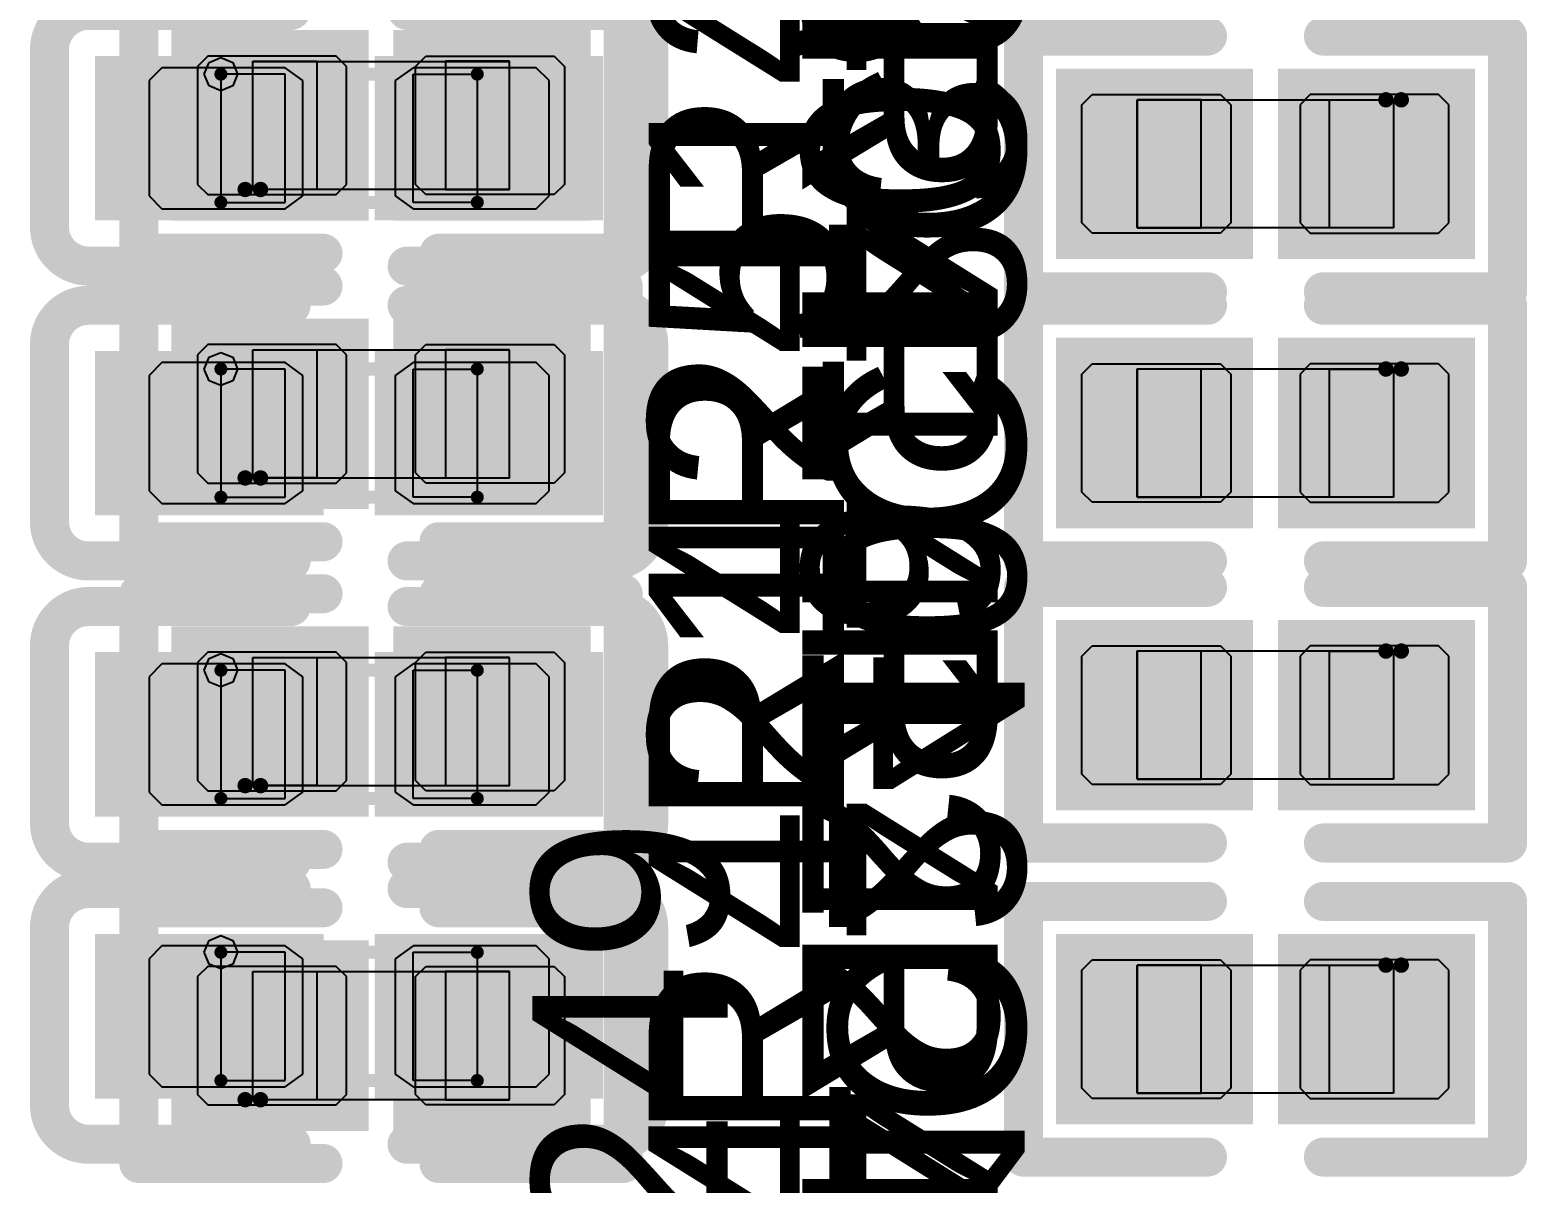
# Model space of a CAD drawing. Header units: millimetres. Extents: x 892 to 1144, y 1011 to 1123.
# Drawn here: x 998.58 to 1004.42, y 1048 to 1052.5 of the extents above; entities that cross this region are included whole.
import ezdxf

# ---------------------------------------------------------------- set-up
doc = ezdxf.new("R2010")
doc.units = ezdxf.units.MM
for name, color, linetype in [('BottomLayer', 5, 'Continuous'), ('BottomOverlay', 54, 'Continuous'), ('BottomPaste', 16, 'Continuous'), ('BottomSolder', 6, 'Continuous'), ('Mechanical15', 56, 'Continuous'), ('Mechanical4', 56, 'Continuous'), ('Mechanical5', 56, 'Continuous'), ('Mechanical6', 56, 'Continuous'), ('TopLayer', 1, 'Continuous'), ('TopOverlay', 2, 'Continuous'), ('TopPaste', 8, 'Continuous'), ('TopSolder', 216, 'Continuous')]:
    doc.layers.add(name, color=color, linetype=linetype)

msp = doc.modelspace()

# ---------------------------------------------------------------- linework, layer by layer
at = {"layer": 'BottomLayer'}
for points in [[(998.8849, 1051.805), (999.675, 1051.805), (998.8849, 1052.345), (999.675, 1052.345)], [(999.975, 1051.805), (1000.7651, 1051.805), (999.975, 1052.345), (1000.7651, 1052.345)], [(998.8849, 1050.655), (999.675, 1050.655), (998.8849, 1051.195), (999.675, 1051.195)], [(999.975, 1050.655), (1000.7651, 1050.655), (999.975, 1051.195), (1000.7651, 1051.195)], [(998.8849, 1049.48), (999.675, 1049.48), (998.8849, 1050.02), (999.675, 1050.02)], [(999.975, 1049.48), (1000.7651, 1049.48), (999.975, 1050.02), (1000.7651, 1050.02)], [(998.8849, 1048.38), (999.675, 1048.38), (998.8849, 1048.92), (999.675, 1048.92)], [(999.975, 1048.38), (1000.7651, 1048.38), (999.975, 1048.92), (1000.7651, 1048.92)]]:
    msp.add_solid(points, dxfattribs=at)
at = {"layer": 'BottomOverlay', "const_width": 0.1524}
for points in [[(998.6563, 1052.4212, -0.414214), (998.8087, 1052.5736)], [(1000.8413, 1052.5736, -0.414214), (1000.9937, 1052.4212)], [(998.8087, 1051.5764, -0.414214), (998.6563, 1051.7288)], [(1000.9937, 1051.7288, -0.414214), (1000.8413, 1051.5764)], [(998.6563, 1051.2712, -0.414214), (998.8087, 1051.4236)], [(1000.8413, 1051.4236, -0.414214), (1000.9937, 1051.2712)], [(998.8087, 1050.4264, -0.414214), (998.6563, 1050.5788)], [(1000.9937, 1050.5788, -0.414214), (1000.8413, 1050.4264)], [(998.6563, 1050.0962, -0.414214), (998.8087, 1050.2486)], [(1000.8413, 1050.2486, -0.414214), (1000.9937, 1050.0962)], [(998.8087, 1049.2514, -0.414214), (998.6563, 1049.4038)], [(1000.9937, 1049.4038, -0.414214), (1000.8413, 1049.2514)], [(998.6563, 1048.9962, -0.414214), (998.8087, 1049.1486)], [(1000.8413, 1049.1486, -0.414214), (1000.9937, 1048.9962)], [(998.8087, 1048.1514, -0.414214), (998.6563, 1048.3038)], [(1000.9937, 1048.3038, -0.414214), (1000.8413, 1048.1514)]]:
    msp.add_lwpolyline(points, format="xyb", dxfattribs=at)
for points in [[(998.8087, 1052.5736), (999.5988, 1052.5736)], [(1000.0512, 1052.5736), (1000.8413, 1052.5736)], [(998.6563, 1051.7288), (998.6563, 1052.4212)], [(1000.9937, 1051.7288), (1000.9937, 1052.4212)], [(998.8087, 1051.5764), (999.5988, 1051.5764)], [(1000.0512, 1051.5764), (1000.8413, 1051.5764)], [(998.8087, 1051.4236), (999.5988, 1051.4236)], [(1000.0512, 1051.4236), (1000.8413, 1051.4236)], [(998.6563, 1050.5788), (998.6563, 1051.2712)], [(1000.9937, 1050.5788), (1000.9937, 1051.2712)], [(998.8087, 1050.4264), (999.5988, 1050.4264)], [(1000.0512, 1050.4264), (1000.8413, 1050.4264)], [(998.8087, 1050.2486), (999.5988, 1050.2486)], [(1000.0512, 1050.2486), (1000.8413, 1050.2486)], [(998.6563, 1049.4038), (998.6563, 1050.0962)], [(1000.9937, 1049.4038), (1000.9937, 1050.0962)], [(998.8087, 1049.2514), (999.5988, 1049.2514)], [(1000.0512, 1049.2514), (1000.8413, 1049.2514)], [(998.8087, 1049.1486), (999.5988, 1049.1486)], [(1000.0512, 1049.1486), (1000.8413, 1049.1486)], [(998.6563, 1048.3038), (998.6563, 1048.9962)], [(1000.9937, 1048.3038), (1000.9937, 1048.9962)], [(998.8087, 1048.1514), (999.5988, 1048.1514)], [(1000.0512, 1048.1514), (1000.8413, 1048.1514)]]:
    msp.add_lwpolyline(points, dxfattribs=at)
at = {"layer": 'BottomOverlay', "const_width": 0.0762}
for points in [[(998.7706, 1052.5736, 1), (998.8468, 1052.5736, 1)], [(998.7706, 1052.5736, 1), (998.8468, 1052.5736, 1)], [(999.5607, 1052.5736, 1), (999.6369, 1052.5736, 1)], [(1000.0131, 1052.5736, 1), (1000.0893, 1052.5736, 1)], [(1000.8032, 1052.5736, 1), (1000.8794, 1052.5736, 1)], [(1000.8032, 1052.5736, 1), (1000.8794, 1052.5736, 1)], [(998.6182, 1052.4212, 1), (998.6944, 1052.4212, 1)], [(998.6182, 1052.4212, 1), (998.6944, 1052.4212, 1)], [(1000.9556, 1052.4212, 1), (1001.0318, 1052.4212, 1)], [(1000.9556, 1052.4212, 1), (1001.0318, 1052.4212, 1)], [(998.6182, 1051.7288, 1), (998.6944, 1051.7288, 1)], [(998.6182, 1051.7288, 1), (998.6944, 1051.7288, 1)], [(1000.9556, 1051.7288, 1), (1001.0318, 1051.7288, 1)], [(1000.9556, 1051.7288, 1), (1001.0318, 1051.7288, 1)], [(998.7706, 1051.5764, 1), (998.8468, 1051.5764, 1)], [(998.7706, 1051.5764, 1), (998.8468, 1051.5764, 1)], [(999.5607, 1051.5764, 1), (999.6369, 1051.5764, 1)], [(1000.0131, 1051.5764, 1), (1000.0893, 1051.5764, 1)], [(1000.8032, 1051.5764, 1), (1000.8794, 1051.5764, 1)], [(1000.8032, 1051.5764, 1), (1000.8794, 1051.5764, 1)], [(998.7706, 1051.4236, 1), (998.8468, 1051.4236, 1)], [(998.7706, 1051.4236, 1), (998.8468, 1051.4236, 1)], [(999.5607, 1051.4236, 1), (999.6369, 1051.4236, 1)], [(1000.0131, 1051.4236, 1), (1000.0893, 1051.4236, 1)], [(1000.8032, 1051.4236, 1), (1000.8794, 1051.4236, 1)], [(1000.8032, 1051.4236, 1), (1000.8794, 1051.4236, 1)], [(998.6182, 1051.2712, 1), (998.6944, 1051.2712, 1)], [(998.6182, 1051.2712, 1), (998.6944, 1051.2712, 1)], [(1000.9556, 1051.2712, 1), (1001.0318, 1051.2712, 1)], [(1000.9556, 1051.2712, 1), (1001.0318, 1051.2712, 1)], [(998.6182, 1050.5788, 1), (998.6944, 1050.5788, 1)], [(998.6182, 1050.5788, 1), (998.6944, 1050.5788, 1)], [(1000.9556, 1050.5788, 1), (1001.0318, 1050.5788, 1)], [(1000.9556, 1050.5788, 1), (1001.0318, 1050.5788, 1)], [(998.7706, 1050.4264, 1), (998.8468, 1050.4264, 1)], [(998.7706, 1050.4264, 1), (998.8468, 1050.4264, 1)], [(999.5607, 1050.4264, 1), (999.6369, 1050.4264, 1)], [(1000.0131, 1050.4264, 1), (1000.0893, 1050.4264, 1)], [(1000.8032, 1050.4264, 1), (1000.8794, 1050.4264, 1)], [(1000.8032, 1050.4264, 1), (1000.8794, 1050.4264, 1)], [(998.7706, 1050.2486, 1), (998.8468, 1050.2486, 1)], [(998.7706, 1050.2486, 1), (998.8468, 1050.2486, 1)], [(999.5607, 1050.2486, 1), (999.6369, 1050.2486, 1)], [(1000.0131, 1050.2486, 1), (1000.0893, 1050.2486, 1)], [(1000.8032, 1050.2486, 1), (1000.8794, 1050.2486, 1)], [(1000.8032, 1050.2486, 1), (1000.8794, 1050.2486, 1)], [(998.6182, 1050.0962, 1), (998.6944, 1050.0962, 1)], [(998.6182, 1050.0962, 1), (998.6944, 1050.0962, 1)], [(1000.9556, 1050.0962, 1), (1001.0318, 1050.0962, 1)], [(1000.9556, 1050.0962, 1), (1001.0318, 1050.0962, 1)], [(998.6182, 1049.4038, 1), (998.6944, 1049.4038, 1)], [(998.6182, 1049.4038, 1), (998.6944, 1049.4038, 1)], [(1000.9556, 1049.4038, 1), (1001.0318, 1049.4038, 1)], [(1000.9556, 1049.4038, 1), (1001.0318, 1049.4038, 1)], [(998.7706, 1049.2514, 1), (998.8468, 1049.2514, 1)], [(998.7706, 1049.2514, 1), (998.8468, 1049.2514, 1)], [(999.5607, 1049.2514, 1), (999.6369, 1049.2514, 1)], [(1000.0131, 1049.2514, 1), (1000.0893, 1049.2514, 1)], [(1000.8032, 1049.2514, 1), (1000.8794, 1049.2514, 1)], [(1000.8032, 1049.2514, 1), (1000.8794, 1049.2514, 1)], [(998.7706, 1049.1486, 1), (998.8468, 1049.1486, 1)], [(998.7706, 1049.1486, 1), (998.8468, 1049.1486, 1)], [(999.5607, 1049.1486, 1), (999.6369, 1049.1486, 1)], [(1000.0131, 1049.1486, 1), (1000.0893, 1049.1486, 1)], [(1000.8032, 1049.1486, 1), (1000.8794, 1049.1486, 1)], [(1000.8032, 1049.1486, 1), (1000.8794, 1049.1486, 1)], [(998.6182, 1048.9962, 1), (998.6944, 1048.9962, 1)], [(998.6182, 1048.9962, 1), (998.6944, 1048.9962, 1)], [(1000.9556, 1048.9962, 1), (1001.0318, 1048.9962, 1)], [(1000.9556, 1048.9962, 1), (1001.0318, 1048.9962, 1)], [(998.6182, 1048.3038, 1), (998.6944, 1048.3038, 1)], [(998.6182, 1048.3038, 1), (998.6944, 1048.3038, 1)], [(1000.9556, 1048.3038, 1), (1001.0318, 1048.3038, 1)], [(1000.9556, 1048.3038, 1), (1001.0318, 1048.3038, 1)], [(998.7706, 1048.1514, 1), (998.8468, 1048.1514, 1)], [(998.7706, 1048.1514, 1), (998.8468, 1048.1514, 1)], [(999.5607, 1048.1514, 1), (999.6369, 1048.1514, 1)], [(1000.0131, 1048.1514, 1), (1000.0893, 1048.1514, 1)], [(1000.8032, 1048.1514, 1), (1000.8794, 1048.1514, 1)], [(1000.8032, 1048.1514, 1), (1000.8794, 1048.1514, 1)]]:
    msp.add_lwpolyline(points, format="xyb", close=True, dxfattribs=at)
at = {"layer": 'BottomPaste'}
for p, q in [((999.095, 1052.35), (999.045, 1052.3)), ((999.575, 1052.35), (999.095, 1052.35)), ((999.645, 1052.3), (999.575, 1052.35)), ((1000.075, 1052.35), (1000.005, 1052.3)), ((1000.555, 1052.35), (1000.075, 1052.35)), ((1000.605, 1052.3), (1000.555, 1052.35)), ((999.045, 1052.3), (999.045, 1051.85)), ((999.645, 1051.85), (999.645, 1052.3)), ((1000.005, 1052.3), (1000.005, 1051.85)), ((1000.605, 1051.85), (1000.605, 1052.3)), ((999.045, 1051.85), (999.095, 1051.8)), ((999.575, 1051.8), (999.645, 1051.85)), ((1000.005, 1051.85), (1000.075, 1051.8)), ((1000.555, 1051.8), (1000.605, 1051.85)), ((999.095, 1051.8), (999.575, 1051.8)), ((1000.075, 1051.8), (1000.555, 1051.8)), ((999.095, 1051.2), (999.045, 1051.15)), ((999.575, 1051.2), (999.095, 1051.2)), ((999.645, 1051.15), (999.575, 1051.2)), ((1000.075, 1051.2), (1000.005, 1051.15)), ((1000.555, 1051.2), (1000.075, 1051.2)), ((1000.605, 1051.15), (1000.555, 1051.2)), ((999.045, 1051.15), (999.045, 1050.7)), ((999.645, 1050.7), (999.645, 1051.15)), ((1000.005, 1051.15), (1000.005, 1050.7)), ((1000.605, 1050.7), (1000.605, 1051.15)), ((999.045, 1050.7), (999.095, 1050.65)), ((999.575, 1050.65), (999.645, 1050.7)), ((1000.005, 1050.7), (1000.075, 1050.65)), ((1000.555, 1050.65), (1000.605, 1050.7)), ((999.095, 1050.65), (999.575, 1050.65)), ((1000.075, 1050.65), (1000.555, 1050.65)), ((999.095, 1050.025), (999.045, 1049.975)), ((999.575, 1050.025), (999.095, 1050.025)), ((999.645, 1049.975), (999.575, 1050.025)), ((1000.075, 1050.025), (1000.005, 1049.975)), ((1000.555, 1050.025), (1000.075, 1050.025)), ((1000.605, 1049.975), (1000.555, 1050.025)), ((999.045, 1049.975), (999.045, 1049.525)), ((999.645, 1049.525), (999.645, 1049.975)), ((1000.005, 1049.975), (1000.005, 1049.525)), ((1000.605, 1049.525), (1000.605, 1049.975)), ((999.045, 1049.525), (999.095, 1049.475)), ((999.095, 1049.475), (999.575, 1049.475)), ((999.575, 1049.475), (999.645, 1049.525)), ((1000.005, 1049.525), (1000.075, 1049.475)), ((1000.075, 1049.475), (1000.555, 1049.475)), ((1000.555, 1049.475), (1000.605, 1049.525)), ((999.095, 1048.925), (999.045, 1048.875)), ((999.575, 1048.925), (999.095, 1048.925)), ((999.645, 1048.875), (999.575, 1048.925)), ((1000.075, 1048.925), (1000.005, 1048.875)), ((1000.555, 1048.925), (1000.075, 1048.925)), ((1000.605, 1048.875), (1000.555, 1048.925)), ((999.045, 1048.875), (999.045, 1048.425)), ((999.645, 1048.425), (999.645, 1048.875)), ((1000.005, 1048.875), (1000.005, 1048.425)), ((1000.605, 1048.425), (1000.605, 1048.875)), ((999.045, 1048.425), (999.095, 1048.375)), ((999.575, 1048.375), (999.645, 1048.425)), ((1000.005, 1048.425), (1000.075, 1048.375)), ((1000.555, 1048.375), (1000.605, 1048.425)), ((999.095, 1048.375), (999.575, 1048.375)), ((1000.075, 1048.375), (1000.555, 1048.375))]:
    msp.add_line(p, q, dxfattribs=at)
for points in [[(998.8849, 1051.805), (999.675, 1051.805), (998.8849, 1052.345), (999.675, 1052.345)], [(999.975, 1051.805), (1000.7651, 1051.805), (999.975, 1052.345), (1000.7651, 1052.345)], [(998.8849, 1050.655), (999.675, 1050.655), (998.8849, 1051.195), (999.675, 1051.195)], [(999.975, 1050.655), (1000.7651, 1050.655), (999.975, 1051.195), (1000.7651, 1051.195)], [(998.8849, 1049.48), (999.675, 1049.48), (998.8849, 1050.02), (999.675, 1050.02)], [(999.975, 1049.48), (1000.7651, 1049.48), (999.975, 1050.02), (1000.7651, 1050.02)], [(998.8849, 1048.38), (999.675, 1048.38), (998.8849, 1048.92), (999.675, 1048.92)], [(999.975, 1048.38), (1000.7651, 1048.38), (999.975, 1048.92), (1000.7651, 1048.92)]]:
    msp.add_solid(points, dxfattribs=at)
at = {"layer": 'BottomSolder'}
for points in [[(998.8341, 1051.7542), (999.7258, 1051.7542), (998.8341, 1052.3958), (999.7258, 1052.3958)], [(999.9242, 1051.7542), (1000.8159, 1051.7542), (999.9242, 1052.3958), (1000.8159, 1052.3958)], [(998.8341, 1050.6042), (999.7258, 1050.6042), (998.8341, 1051.2458), (999.7258, 1051.2458)], [(999.9242, 1050.6042), (1000.8159, 1050.6042), (999.9242, 1051.2458), (1000.8159, 1051.2458)], [(998.8341, 1049.4292), (999.7258, 1049.4292), (998.8341, 1050.0708), (999.7258, 1050.0708)], [(999.9242, 1049.4292), (1000.8159, 1049.4292), (999.9242, 1050.0708), (1000.8159, 1050.0708)], [(998.8341, 1048.3292), (999.7258, 1048.3292), (998.8341, 1048.9708), (999.7258, 1048.9708)], [(999.9242, 1048.3292), (1000.8159, 1048.3292), (999.9242, 1048.9708), (1000.8159, 1048.9708)]]:
    msp.add_solid(points, dxfattribs=at)
at = {"layer": 'Mechanical15'}
for p, q in [((999.2601, 1052.325), (999.2791, 1052.3709)), ((999.2791, 1052.3709), (999.325, 1052.39)), ((999.325, 1052.39), (999.3709, 1052.3709)), ((999.3709, 1052.3709), (999.3899, 1052.325)), ((999.2791, 1052.2791), (999.2601, 1052.325)), ((999.2601, 1052.325), (999.2601, 1052.325)), ((999.325, 1052.2601), (999.2791, 1052.2791)), ((999.575, 1052.325), (999.325, 1052.325)), ((999.325, 1052.325), (999.325, 1051.825)), ((999.3709, 1052.2791), (999.325, 1052.2601)), ((999.3899, 1052.325), (999.3709, 1052.2791)), ((999.3899, 1052.325), (999.3899, 1052.325)), ((999.575, 1051.825), (999.575, 1052.325)), ((1000.075, 1052.325), (1000.325, 1052.325)), ((1000.075, 1051.825), (1000.075, 1052.325)), ((1000.325, 1052.325), (1000.325, 1051.825)), ((999.325, 1051.825), (999.575, 1051.825)), ((1000.325, 1051.825), (1000.075, 1051.825)), ((999.2791, 1051.2209), (999.325, 1051.24)), ((999.325, 1051.24), (999.3709, 1051.2209)), ((999.2601, 1051.175), (999.2791, 1051.2209)), ((999.2791, 1051.1291), (999.2601, 1051.175)), ((999.2601, 1051.175), (999.2601, 1051.175)), ((999.575, 1051.175), (999.325, 1051.175)), ((999.325, 1051.175), (999.325, 1050.675)), ((999.3709, 1051.2209), (999.3899, 1051.175)), ((999.3899, 1051.175), (999.3709, 1051.1291)), ((999.3899, 1051.175), (999.3899, 1051.175)), ((999.575, 1050.675), (999.575, 1051.175)), ((1000.075, 1051.175), (1000.325, 1051.175)), ((1000.075, 1050.675), (1000.075, 1051.175)), ((1000.325, 1051.175), (1000.325, 1050.675)), ((999.325, 1051.1101), (999.2791, 1051.1291)), ((999.3709, 1051.1291), (999.325, 1051.1101)), ((999.325, 1050.675), (999.575, 1050.675)), ((1000.325, 1050.675), (1000.075, 1050.675)), ((999.2791, 1050.0459), (999.325, 1050.065)), ((999.325, 1050.065), (999.3709, 1050.0459)), ((999.2601, 1050), (999.2791, 1050.0459)), ((999.2791, 1049.9541), (999.2601, 1050)), ((999.2601, 1050), (999.2601, 1050)), ((999.575, 1050), (999.325, 1050)), ((999.325, 1050), (999.325, 1049.5)), ((999.3709, 1050.0459), (999.3899, 1050)), ((999.3899, 1050), (999.3709, 1049.9541)), ((999.3899, 1050), (999.3899, 1050)), ((999.575, 1049.5), (999.575, 1050)), ((1000.075, 1050), (1000.325, 1050)), ((1000.075, 1049.5), (1000.075, 1050)), ((1000.325, 1050), (1000.325, 1049.5)), ((999.325, 1049.9351), (999.2791, 1049.9541)), ((999.3709, 1049.9541), (999.325, 1049.9351)), ((999.325, 1049.5), (999.575, 1049.5)), ((1000.325, 1049.5), (1000.075, 1049.5)), ((999.2791, 1048.9459), (999.325, 1048.965)), ((999.325, 1048.965), (999.3709, 1048.9459)), ((999.2601, 1048.9), (999.2791, 1048.9459)), ((999.2791, 1048.8541), (999.2601, 1048.9)), ((999.2601, 1048.9), (999.2601, 1048.9)), ((999.575, 1048.9), (999.325, 1048.9)), ((999.325, 1048.9), (999.325, 1048.4)), ((999.3709, 1048.9459), (999.3899, 1048.9)), ((999.3899, 1048.9), (999.3709, 1048.8541)), ((999.3899, 1048.9), (999.3899, 1048.9)), ((999.575, 1048.4), (999.575, 1048.9)), ((1000.075, 1048.9), (1000.325, 1048.9)), ((1000.075, 1048.4), (1000.075, 1048.9)), ((1000.325, 1048.9), (1000.325, 1048.4)), ((999.325, 1048.8351), (999.2791, 1048.8541)), ((999.3709, 1048.8541), (999.325, 1048.8351)), ((999.325, 1048.4), (999.575, 1048.4)), ((1000.325, 1048.4), (1000.075, 1048.4))]:
    msp.add_line(p, q, dxfattribs=at)
at = {"layer": 'Mechanical15', "const_width": 0.0508}
for points in [[(999.325, 1052.325), (1000.325, 1052.325)], [(999.325, 1051.825), (999.325, 1052.325)], [(1000.325, 1051.825), (1000.325, 1052.325)], [(999.325, 1051.825), (1000.325, 1051.825)], [(999.325, 1051.175), (1000.325, 1051.175)], [(999.325, 1050.675), (999.325, 1051.175)], [(1000.325, 1050.675), (1000.325, 1051.175)], [(999.325, 1050.675), (1000.325, 1050.675)], [(999.325, 1050), (1000.325, 1050)], [(999.325, 1049.5), (999.325, 1050)], [(1000.325, 1049.5), (1000.325, 1050)], [(999.325, 1049.5), (1000.325, 1049.5)], [(999.325, 1048.9), (1000.325, 1048.9)], [(999.325, 1048.4), (999.325, 1048.9)], [(1000.325, 1048.4), (1000.325, 1048.9)], [(999.325, 1048.4), (1000.325, 1048.4)]]:
    msp.add_lwpolyline(points, dxfattribs=at)
at = {"layer": 'Mechanical15', "const_width": 0.0254}
for points in [[(999.3123, 1052.325, 1), (999.3377, 1052.325, 1)], [(999.3123, 1052.325, 1), (999.3377, 1052.325, 1)], [(1000.3123, 1052.325, 1), (1000.3377, 1052.325, 1)], [(1000.3123, 1052.325, 1), (1000.3377, 1052.325, 1)], [(999.3123, 1051.825, 1), (999.3377, 1051.825, 1)], [(999.3123, 1051.825, 1), (999.3377, 1051.825, 1)], [(1000.3123, 1051.825, 1), (1000.3377, 1051.825, 1)], [(1000.3123, 1051.825, 1), (1000.3377, 1051.825, 1)], [(999.3123, 1051.175, 1), (999.3377, 1051.175, 1)], [(999.3123, 1051.175, 1), (999.3377, 1051.175, 1)], [(1000.3123, 1051.175, 1), (1000.3377, 1051.175, 1)], [(1000.3123, 1051.175, 1), (1000.3377, 1051.175, 1)], [(999.3123, 1050.675, 1), (999.3377, 1050.675, 1)], [(999.3123, 1050.675, 1), (999.3377, 1050.675, 1)], [(1000.3123, 1050.675, 1), (1000.3377, 1050.675, 1)], [(1000.3123, 1050.675, 1), (1000.3377, 1050.675, 1)], [(999.3123, 1050, 1), (999.3377, 1050, 1)], [(999.3123, 1050, 1), (999.3377, 1050, 1)], [(1000.3123, 1050, 1), (1000.3377, 1050, 1)], [(1000.3123, 1050, 1), (1000.3377, 1050, 1)], [(999.3123, 1049.5, 1), (999.3377, 1049.5, 1)], [(999.3123, 1049.5, 1), (999.3377, 1049.5, 1)], [(1000.3123, 1049.5, 1), (1000.3377, 1049.5, 1)], [(1000.3123, 1049.5, 1), (1000.3377, 1049.5, 1)], [(999.3123, 1048.9, 1), (999.3377, 1048.9, 1)], [(999.3123, 1048.9, 1), (999.3377, 1048.9, 1)], [(1000.3123, 1048.9, 1), (1000.3377, 1048.9, 1)], [(1000.3123, 1048.9, 1), (1000.3377, 1048.9, 1)], [(999.3123, 1048.4, 1), (999.3377, 1048.4, 1)], [(999.3123, 1048.4, 1), (999.3377, 1048.4, 1)], [(1000.3123, 1048.4, 1), (1000.3377, 1048.4, 1)], [(1000.3123, 1048.4, 1), (1000.3377, 1048.4, 1)]]:
    msp.add_lwpolyline(points, format="xyb", close=True, dxfattribs=at)
at = {"layer": 'Mechanical4'}
for p, q in [((999.4496, 1051.8748), (999.4496, 1052.3749)), ((999.4496, 1052.3749), (1000.4496, 1052.3749)), ((1000.4496, 1052.3749), (1000.4496, 1051.8748)), ((1002.8993, 1052.2252), (1003.8993, 1052.2252)), ((1002.8993, 1051.7251), (1002.8993, 1052.2252)), ((1003.8993, 1052.2252), (1003.8993, 1051.7251)), ((1000.4496, 1051.8748), (999.4496, 1051.8748)), ((1003.8993, 1051.7251), (1002.8993, 1051.7251)), ((999.4496, 1050.7498), (999.4496, 1051.2499)), ((999.4496, 1051.2499), (1000.4496, 1051.2499)), ((1000.4496, 1051.2499), (1000.4496, 1050.7498)), ((1002.8993, 1051.1752), (1003.8993, 1051.1752)), ((1002.8993, 1050.6751), (1002.8993, 1051.1752)), ((1003.8993, 1051.1752), (1003.8993, 1050.6751)), ((1000.4496, 1050.7498), (999.4496, 1050.7498)), ((1003.8993, 1050.6751), (1002.8993, 1050.6751)), ((1002.8993, 1050.0752), (1003.8993, 1050.0752)), ((1002.8993, 1049.5751), (1002.8993, 1050.0752)), ((1003.8993, 1050.0752), (1003.8993, 1049.5751)), ((999.4496, 1049.5498), (999.4496, 1050.0499)), ((999.4496, 1050.0499), (1000.4496, 1050.0499)), ((1000.4496, 1050.0499), (1000.4496, 1049.5498)), ((1000.4496, 1049.5498), (999.4496, 1049.5498)), ((1003.8993, 1049.5751), (1002.8993, 1049.5751)), ((1002.8993, 1048.8502), (1003.8993, 1048.8502)), ((1002.8993, 1048.3501), (1002.8993, 1048.8502)), ((1003.8993, 1048.8502), (1003.8993, 1048.3501)), ((999.4496, 1048.3248), (999.4496, 1048.8249)), ((999.4496, 1048.8249), (1000.4496, 1048.8249)), ((1000.4496, 1048.8249), (1000.4496, 1048.3248)), ((1000.4496, 1048.3248), (999.4496, 1048.3248)), ((1003.8993, 1048.3501), (1002.8993, 1048.3501))]:
    msp.add_line(p, q, dxfattribs=at)
at = {"layer": 'Mechanical5'}
for p, q in [((999.4495, 1051.875), (999.4495, 1052.375)), ((999.4495, 1052.375), (999.6994, 1052.375)), ((999.6994, 1052.375), (999.6994, 1051.875)), ((1000.4504, 1052.375), (1000.2005, 1052.375)), ((1000.2005, 1052.375), (1000.2005, 1051.875)), ((1000.4504, 1051.875), (1000.4504, 1052.375)), ((1003.1485, 1052.225), (1002.8985, 1052.225)), ((1002.8985, 1052.225), (1002.8985, 1051.725)), ((1003.1485, 1051.725), (1003.1485, 1052.225)), ((1003.6495, 1052.225), (1003.8995, 1052.225)), ((1003.6495, 1051.725), (1003.6495, 1052.225)), ((1003.8995, 1052.225), (1003.8995, 1051.725)), ((999.6994, 1051.875), (999.4495, 1051.875)), ((1000.2005, 1051.875), (1000.4504, 1051.875)), ((1002.8985, 1051.725), (1003.1485, 1051.725)), ((1003.8995, 1051.725), (1003.6495, 1051.725)), ((999.4495, 1050.75), (999.4495, 1051.25)), ((999.4495, 1051.25), (999.6994, 1051.25)), ((999.6994, 1051.25), (999.6994, 1050.75)), ((1000.4504, 1051.25), (1000.2005, 1051.25)), ((1000.2005, 1051.25), (1000.2005, 1050.75)), ((1000.4504, 1050.75), (1000.4504, 1051.25)), ((1003.1485, 1051.175), (1002.8985, 1051.175)), ((1002.8985, 1051.175), (1002.8985, 1050.675)), ((1003.1485, 1050.675), (1003.1485, 1051.175)), ((1003.6495, 1051.175), (1003.8995, 1051.175)), ((1003.6495, 1050.675), (1003.6495, 1051.175)), ((1003.8995, 1051.175), (1003.8995, 1050.675)), ((999.6994, 1050.75), (999.4495, 1050.75)), ((1000.2005, 1050.75), (1000.4504, 1050.75)), ((1002.8985, 1050.675), (1003.1485, 1050.675)), ((1003.8995, 1050.675), (1003.6495, 1050.675)), ((1003.1485, 1050.075), (1002.8985, 1050.075)), ((1002.8985, 1050.075), (1002.8985, 1049.575)), ((1003.1485, 1049.575), (1003.1485, 1050.075)), ((1003.6495, 1050.075), (1003.8995, 1050.075)), ((1003.6495, 1049.575), (1003.6495, 1050.075)), ((1003.8995, 1050.075), (1003.8995, 1049.575)), ((999.4495, 1049.55), (999.4495, 1050.05)), ((999.4495, 1050.05), (999.6994, 1050.05)), ((999.6994, 1050.05), (999.6994, 1049.55)), ((1000.4504, 1050.05), (1000.2005, 1050.05)), ((1000.2005, 1050.05), (1000.2005, 1049.55)), ((1000.4504, 1049.55), (1000.4504, 1050.05)), ((999.6994, 1049.55), (999.4495, 1049.55)), ((1000.2005, 1049.55), (1000.4504, 1049.55)), ((1002.8985, 1049.575), (1003.1485, 1049.575)), ((1003.8995, 1049.575), (1003.6495, 1049.575)), ((1003.1485, 1048.85), (1002.8985, 1048.85)), ((1002.8985, 1048.85), (1002.8985, 1048.35)), ((1003.1485, 1048.35), (1003.1485, 1048.85)), ((1003.6495, 1048.85), (1003.8995, 1048.85)), ((1003.6495, 1048.35), (1003.6495, 1048.85)), ((1003.8995, 1048.85), (1003.8995, 1048.35)), ((999.4495, 1048.325), (999.4495, 1048.825)), ((999.4495, 1048.825), (999.6994, 1048.825)), ((999.6994, 1048.825), (999.6994, 1048.325)), ((1000.4504, 1048.825), (1000.2005, 1048.825)), ((1000.2005, 1048.825), (1000.2005, 1048.325)), ((1000.4504, 1048.325), (1000.4504, 1048.825)), ((999.6994, 1048.325), (999.4495, 1048.325)), ((1000.2005, 1048.325), (1000.4504, 1048.325)), ((1002.8985, 1048.35), (1003.1485, 1048.35)), ((1003.8995, 1048.35), (1003.6495, 1048.35))]:
    msp.add_line(p, q, dxfattribs=at)
at = {"layer": 'Mechanical6'}
for points, const_width in [([(1003.9293, 1052.2249, 1), (1003.8694, 1052.2249, 1)], 0.06), ([(1003.8544, 1052.2249, 1), (1003.8844, 1052.2249, 1)], 0.03), ([(1003.9143, 1052.2249, 1), (1003.9443, 1052.2249, 1)], 0.03), ([(999.4796, 1051.8751, 1), (999.4196, 1051.8751, 1)], 0.06), ([(999.4046, 1051.8751, 1), (999.4346, 1051.8751, 1)], 0.03), ([(999.4646, 1051.8751, 1), (999.4946, 1051.8751, 1)], 0.03), ([(1003.9293, 1051.1749, 1), (1003.8694, 1051.1749, 1)], 0.06), ([(1003.8544, 1051.1749, 1), (1003.8844, 1051.1749, 1)], 0.03), ([(1003.9143, 1051.1749, 1), (1003.9443, 1051.1749, 1)], 0.03), ([(999.4796, 1050.7501, 1), (999.4196, 1050.7501, 1)], 0.06), ([(999.4046, 1050.7501, 1), (999.4346, 1050.7501, 1)], 0.03), ([(999.4646, 1050.7501, 1), (999.4946, 1050.7501, 1)], 0.03), ([(1003.9293, 1050.0749, 1), (1003.8694, 1050.0749, 1)], 0.06), ([(1003.8544, 1050.0749, 1), (1003.8844, 1050.0749, 1)], 0.03), ([(1003.9143, 1050.0749, 1), (1003.9443, 1050.0749, 1)], 0.03), ([(999.4796, 1049.5501, 1), (999.4196, 1049.5501, 1)], 0.06), ([(999.4046, 1049.5501, 1), (999.4346, 1049.5501, 1)], 0.03), ([(999.4646, 1049.5501, 1), (999.4946, 1049.5501, 1)], 0.03), ([(1003.9293, 1048.8499, 1), (1003.8694, 1048.8499, 1)], 0.06), ([(1003.8544, 1048.8499, 1), (1003.8844, 1048.8499, 1)], 0.03), ([(1003.9143, 1048.8499, 1), (1003.9443, 1048.8499, 1)], 0.03), ([(999.4796, 1048.3251, 1), (999.4196, 1048.3251, 1)], 0.06), ([(999.4046, 1048.3251, 1), (999.4346, 1048.3251, 1)], 0.03), ([(999.4646, 1048.3251, 1), (999.4946, 1048.3251, 1)], 0.03)]:
    msp.add_lwpolyline(points, format="xyb", close=True, dxfattribs=dict(at, const_width=const_width))
at = {"layer": 'TopLayer'}
for points in [[(999.2338, 1051.855), (999.7995, 1051.855), (999.2338, 1052.395), (999.7995, 1052.395)], [(1000.0994, 1051.855), (1000.6651, 1051.855), (1000.0994, 1052.395), (1000.6651, 1052.395)], [(1003.2495, 1052.245), (1002.6838, 1052.245), (1003.2495, 1051.705), (1002.6838, 1051.705)], [(1004.1151, 1052.245), (1003.5494, 1052.245), (1004.1151, 1051.705), (1003.5494, 1051.705)], [(999.2338, 1050.73), (999.7995, 1050.73), (999.2338, 1051.27), (999.7995, 1051.27)], [(1000.0994, 1050.73), (1000.6651, 1050.73), (1000.0994, 1051.27), (1000.6651, 1051.27)], [(1003.2495, 1051.195), (1002.6838, 1051.195), (1003.2495, 1050.655), (1002.6838, 1050.655)], [(1004.1151, 1051.195), (1003.5494, 1051.195), (1004.1151, 1050.655), (1003.5494, 1050.655)], [(999.2338, 1049.53), (999.7995, 1049.53), (999.2338, 1050.07), (999.7995, 1050.07)], [(1000.0994, 1049.53), (1000.6651, 1049.53), (1000.0994, 1050.07), (1000.6651, 1050.07)], [(1003.2495, 1050.095), (1002.6838, 1050.095), (1003.2495, 1049.555), (1002.6838, 1049.555)], [(1004.1151, 1050.095), (1003.5494, 1050.095), (1004.1151, 1049.555), (1003.5494, 1049.555)], [(999.2338, 1048.305), (999.7995, 1048.305), (999.2338, 1048.845), (999.7995, 1048.845)], [(1000.0994, 1048.305), (1000.6651, 1048.305), (1000.0994, 1048.845), (1000.6651, 1048.845)], [(1003.2495, 1048.87), (1002.6838, 1048.87), (1003.2495, 1048.33), (1002.6838, 1048.33)], [(1004.1151, 1048.87), (1003.5494, 1048.87), (1004.1151, 1048.33), (1003.5494, 1048.33)]]:
    msp.add_solid(points, dxfattribs=at)
at = {"layer": 'TopOverlay', "const_width": 0.1524}
for points in [[(999.0052, 1051.6264), (999.0052, 1052.6236)], [(1000.8937, 1051.6264), (1000.8937, 1052.6236)], [(1002.4552, 1052.4736), (1003.1732, 1052.4736)], [(1002.4552, 1051.4764), (1002.4552, 1052.4736)], [(1003.6257, 1052.4736), (1004.3437, 1052.4736)], [(1004.3437, 1051.4764), (1004.3437, 1052.4736)], [(999.0052, 1051.6264), (999.7232, 1051.6264)], [(1000.1757, 1051.6264), (1000.8937, 1051.6264)], [(999.0052, 1050.5014), (999.0052, 1051.4986)], [(999.0052, 1051.4986), (999.7232, 1051.4986)], [(1000.1757, 1051.4986), (1000.8937, 1051.4986)], [(1000.8937, 1050.5014), (1000.8937, 1051.4986)], [(1002.4552, 1051.4764), (1003.1732, 1051.4764)], [(1003.6257, 1051.4764), (1004.3437, 1051.4764)], [(1002.4552, 1051.4236), (1003.1732, 1051.4236)], [(1002.4552, 1050.4264), (1002.4552, 1051.4236)], [(1003.6257, 1051.4236), (1004.3437, 1051.4236)], [(1004.3437, 1050.4264), (1004.3437, 1051.4236)], [(999.0052, 1050.5014), (999.7232, 1050.5014)], [(1000.1757, 1050.5014), (1000.8937, 1050.5014)], [(1002.4552, 1050.4264), (1003.1732, 1050.4264)], [(1003.6257, 1050.4264), (1004.3437, 1050.4264)], [(999.0052, 1049.3014), (999.0052, 1050.2986)], [(999.0052, 1050.2986), (999.7232, 1050.2986)], [(1000.1757, 1050.2986), (1000.8937, 1050.2986)], [(1000.8937, 1049.3014), (1000.8937, 1050.2986)], [(1002.4552, 1050.3236), (1003.1732, 1050.3236)], [(1002.4552, 1049.3264), (1002.4552, 1050.3236)], [(1003.6257, 1050.3236), (1004.3437, 1050.3236)], [(1004.3437, 1049.3264), (1004.3437, 1050.3236)], [(999.0052, 1049.3014), (999.7232, 1049.3014)], [(1000.1757, 1049.3014), (1000.8937, 1049.3014)], [(1002.4552, 1049.3264), (1003.1732, 1049.3264)], [(1003.6257, 1049.3264), (1004.3437, 1049.3264)], [(999.0052, 1048.0764), (999.0052, 1049.0736)], [(999.0052, 1049.0736), (999.7232, 1049.0736)], [(1000.1757, 1049.0736), (1000.8937, 1049.0736)], [(1000.8937, 1048.0764), (1000.8937, 1049.0736)], [(1002.4552, 1049.0986), (1003.1732, 1049.0986)], [(1002.4552, 1048.1014), (1002.4552, 1049.0986)], [(1003.6257, 1049.0986), (1004.3437, 1049.0986)], [(1004.3437, 1048.1014), (1004.3437, 1049.0986)], [(999.0052, 1048.0764), (999.7232, 1048.0764)], [(1000.1757, 1048.0764), (1000.8937, 1048.0764)], [(1002.4552, 1048.1014), (1003.1732, 1048.1014)], [(1003.6257, 1048.1014), (1004.3437, 1048.1014)]]:
    msp.add_lwpolyline(points, dxfattribs=at)
at = {"layer": 'TopOverlay', "const_width": 0.0762}
for points in [[(1002.4171, 1052.4736, 1), (1002.4933, 1052.4736, 1)], [(1002.4171, 1052.4736, 1), (1002.4933, 1052.4736, 1)], [(1003.1351, 1052.4736, 1), (1003.2113, 1052.4736, 1)], [(1003.5876, 1052.4736, 1), (1003.6638, 1052.4736, 1)], [(1004.3056, 1052.4736, 1), (1004.3818, 1052.4736, 1)], [(1004.3056, 1052.4736, 1), (1004.3818, 1052.4736, 1)], [(998.9671, 1051.6264, 1), (999.0433, 1051.6264, 1)], [(998.9671, 1051.6264, 1), (999.0433, 1051.6264, 1)], [(999.6851, 1051.6264, 1), (999.7613, 1051.6264, 1)], [(1000.1376, 1051.6264, 1), (1000.2138, 1051.6264, 1)], [(1000.8556, 1051.6264, 1), (1000.9318, 1051.6264, 1)], [(1000.8556, 1051.6264, 1), (1000.9318, 1051.6264, 1)], [(998.9671, 1051.4986, 1), (999.0433, 1051.4986, 1)], [(998.9671, 1051.4986, 1), (999.0433, 1051.4986, 1)], [(999.6851, 1051.4986, 1), (999.7613, 1051.4986, 1)], [(1000.1376, 1051.4986, 1), (1000.2138, 1051.4986, 1)], [(1000.8556, 1051.4986, 1), (1000.9318, 1051.4986, 1)], [(1000.8556, 1051.4986, 1), (1000.9318, 1051.4986, 1)], [(1002.4171, 1051.4764, 1), (1002.4933, 1051.4764, 1)], [(1002.4171, 1051.4764, 1), (1002.4933, 1051.4764, 1)], [(1003.1351, 1051.4764, 1), (1003.2113, 1051.4764, 1)], [(1003.5876, 1051.4764, 1), (1003.6638, 1051.4764, 1)], [(1004.3056, 1051.4764, 1), (1004.3818, 1051.4764, 1)], [(1004.3056, 1051.4764, 1), (1004.3818, 1051.4764, 1)], [(1002.4171, 1051.4236, 1), (1002.4933, 1051.4236, 1)], [(1002.4171, 1051.4236, 1), (1002.4933, 1051.4236, 1)], [(1003.1351, 1051.4236, 1), (1003.2113, 1051.4236, 1)], [(1003.5876, 1051.4236, 1), (1003.6638, 1051.4236, 1)], [(1004.3056, 1051.4236, 1), (1004.3818, 1051.4236, 1)], [(1004.3056, 1051.4236, 1), (1004.3818, 1051.4236, 1)], [(998.9671, 1050.5014, 1), (999.0433, 1050.5014, 1)], [(998.9671, 1050.5014, 1), (999.0433, 1050.5014, 1)], [(999.6851, 1050.5014, 1), (999.7613, 1050.5014, 1)], [(1000.1376, 1050.5014, 1), (1000.2138, 1050.5014, 1)], [(1000.8556, 1050.5014, 1), (1000.9318, 1050.5014, 1)], [(1000.8556, 1050.5014, 1), (1000.9318, 1050.5014, 1)], [(1002.4171, 1050.4264, 1), (1002.4933, 1050.4264, 1)], [(1002.4171, 1050.4264, 1), (1002.4933, 1050.4264, 1)], [(1003.1351, 1050.4264, 1), (1003.2113, 1050.4264, 1)], [(1003.5876, 1050.4264, 1), (1003.6638, 1050.4264, 1)], [(1004.3056, 1050.4264, 1), (1004.3818, 1050.4264, 1)], [(1004.3056, 1050.4264, 1), (1004.3818, 1050.4264, 1)], [(998.9671, 1050.2986, 1), (999.0433, 1050.2986, 1)], [(998.9671, 1050.2986, 1), (999.0433, 1050.2986, 1)], [(999.6851, 1050.2986, 1), (999.7613, 1050.2986, 1)], [(1000.1376, 1050.2986, 1), (1000.2138, 1050.2986, 1)], [(1000.8556, 1050.2986, 1), (1000.9318, 1050.2986, 1)], [(1000.8556, 1050.2986, 1), (1000.9318, 1050.2986, 1)], [(1002.4171, 1050.3236, 1), (1002.4933, 1050.3236, 1)], [(1002.4171, 1050.3236, 1), (1002.4933, 1050.3236, 1)], [(1003.1351, 1050.3236, 1), (1003.2113, 1050.3236, 1)], [(1003.5876, 1050.3236, 1), (1003.6638, 1050.3236, 1)], [(1004.3056, 1050.3236, 1), (1004.3818, 1050.3236, 1)], [(1004.3056, 1050.3236, 1), (1004.3818, 1050.3236, 1)], [(998.9671, 1049.3014, 1), (999.0433, 1049.3014, 1)], [(998.9671, 1049.3014, 1), (999.0433, 1049.3014, 1)], [(999.6851, 1049.3014, 1), (999.7613, 1049.3014, 1)], [(1000.1376, 1049.3014, 1), (1000.2138, 1049.3014, 1)], [(1000.8556, 1049.3014, 1), (1000.9318, 1049.3014, 1)], [(1000.8556, 1049.3014, 1), (1000.9318, 1049.3014, 1)], [(1002.4171, 1049.3264, 1), (1002.4933, 1049.3264, 1)], [(1002.4171, 1049.3264, 1), (1002.4933, 1049.3264, 1)], [(1003.1351, 1049.3264, 1), (1003.2113, 1049.3264, 1)], [(1003.5876, 1049.3264, 1), (1003.6638, 1049.3264, 1)], [(1004.3056, 1049.3264, 1), (1004.3818, 1049.3264, 1)], [(1004.3056, 1049.3264, 1), (1004.3818, 1049.3264, 1)], [(998.9671, 1049.0736, 1), (999.0433, 1049.0736, 1)], [(998.9671, 1049.0736, 1), (999.0433, 1049.0736, 1)], [(999.6851, 1049.0736, 1), (999.7613, 1049.0736, 1)], [(1000.1376, 1049.0736, 1), (1000.2138, 1049.0736, 1)], [(1000.8556, 1049.0736, 1), (1000.9318, 1049.0736, 1)], [(1000.8556, 1049.0736, 1), (1000.9318, 1049.0736, 1)], [(1002.4171, 1049.0986, 1), (1002.4933, 1049.0986, 1)], [(1002.4171, 1049.0986, 1), (1002.4933, 1049.0986, 1)], [(1003.1351, 1049.0986, 1), (1003.2113, 1049.0986, 1)], [(1003.5876, 1049.0986, 1), (1003.6638, 1049.0986, 1)], [(1004.3056, 1049.0986, 1), (1004.3818, 1049.0986, 1)], [(1004.3056, 1049.0986, 1), (1004.3818, 1049.0986, 1)], [(998.9671, 1048.0764, 1), (999.0433, 1048.0764, 1)], [(998.9671, 1048.0764, 1), (999.0433, 1048.0764, 1)], [(999.6851, 1048.0764, 1), (999.7613, 1048.0764, 1)], [(1000.1376, 1048.0764, 1), (1000.2138, 1048.0764, 1)], [(1000.8556, 1048.0764, 1), (1000.9318, 1048.0764, 1)], [(1000.8556, 1048.0764, 1), (1000.9318, 1048.0764, 1)], [(1002.4171, 1048.1014, 1), (1002.4933, 1048.1014, 1)], [(1002.4171, 1048.1014, 1), (1002.4933, 1048.1014, 1)], [(1003.1351, 1048.1014, 1), (1003.2113, 1048.1014, 1)], [(1003.5876, 1048.1014, 1), (1003.6638, 1048.1014, 1)], [(1004.3056, 1048.1014, 1), (1004.3818, 1048.1014, 1)], [(1004.3056, 1048.1014, 1), (1004.3818, 1048.1014, 1)]]:
    msp.add_lwpolyline(points, format="xyb", close=True, dxfattribs=at)
at = {"layer": 'TopPaste'}
for p, q in [((999.2738, 1052.395), (999.2338, 1052.355)), ((999.7745, 1052.395), (999.2738, 1052.395)), ((999.8145, 1052.355), (999.7745, 1052.395)), ((1000.0845, 1052.355), (1000.1245, 1052.395)), ((1000.1245, 1052.395), (1000.6251, 1052.395)), ((1000.6251, 1052.395), (1000.6651, 1052.355)), ((999.2338, 1052.355), (999.2338, 1051.895)), ((999.8145, 1051.895), (999.8145, 1052.355)), ((1000.0845, 1051.895), (1000.0845, 1052.355)), ((1000.6651, 1052.355), (1000.6651, 1051.895)), ((1002.6838, 1052.205), (1002.7238, 1052.245)), ((1002.7238, 1052.245), (1003.2245, 1052.245)), ((1003.2245, 1052.245), (1003.2645, 1052.205)), ((1003.5745, 1052.245), (1003.5345, 1052.205)), ((1004.0751, 1052.245), (1003.5745, 1052.245)), ((1004.1151, 1052.205), (1004.0751, 1052.245)), ((1002.6838, 1051.745), (1002.6838, 1052.205)), ((1003.2645, 1052.205), (1003.2645, 1051.745)), ((1003.5345, 1052.205), (1003.5345, 1051.745)), ((1004.1151, 1051.745), (1004.1151, 1052.205)), ((999.2338, 1051.895), (999.2738, 1051.855)), ((999.7745, 1051.855), (999.8145, 1051.895)), ((1000.1245, 1051.855), (1000.0845, 1051.895)), ((1000.6651, 1051.895), (1000.6251, 1051.855)), ((999.2738, 1051.855), (999.7745, 1051.855)), ((1000.6251, 1051.855), (1000.1245, 1051.855)), ((1002.7238, 1051.705), (1002.6838, 1051.745)), ((1003.2245, 1051.705), (1002.7238, 1051.705)), ((1003.2645, 1051.745), (1003.2245, 1051.705)), ((1003.5345, 1051.745), (1003.5745, 1051.705)), ((1003.5745, 1051.705), (1004.0751, 1051.705)), ((1004.0751, 1051.705), (1004.1151, 1051.745)), ((999.2738, 1051.27), (999.2338, 1051.23)), ((999.2338, 1051.23), (999.2338, 1050.77)), ((999.7745, 1051.27), (999.2738, 1051.27)), ((999.8145, 1051.23), (999.7745, 1051.27)), ((999.8145, 1050.77), (999.8145, 1051.23)), ((1000.0845, 1051.23), (1000.1245, 1051.27)), ((1000.0845, 1050.77), (1000.0845, 1051.23)), ((1000.1245, 1051.27), (1000.6251, 1051.27)), ((1000.6251, 1051.27), (1000.6651, 1051.23)), ((1000.6651, 1051.23), (1000.6651, 1050.77)), ((1002.6838, 1051.155), (1002.7238, 1051.195)), ((1002.7238, 1051.195), (1003.2245, 1051.195)), ((1003.2245, 1051.195), (1003.2645, 1051.155)), ((1003.5745, 1051.195), (1003.5345, 1051.155)), ((1004.0751, 1051.195), (1003.5745, 1051.195)), ((1004.1151, 1051.155), (1004.0751, 1051.195)), ((1002.6838, 1050.695), (1002.6838, 1051.155)), ((1003.2645, 1051.155), (1003.2645, 1050.695)), ((1003.5345, 1051.155), (1003.5345, 1050.695)), ((1004.1151, 1050.695), (1004.1151, 1051.155)), ((999.2338, 1050.77), (999.2738, 1050.73)), ((999.7745, 1050.73), (999.8145, 1050.77)), ((1000.1245, 1050.73), (1000.0845, 1050.77)), ((1000.6651, 1050.77), (1000.6251, 1050.73)), ((999.2738, 1050.73), (999.7745, 1050.73)), ((1000.6251, 1050.73), (1000.1245, 1050.73)), ((1002.7238, 1050.655), (1002.6838, 1050.695)), ((1003.2245, 1050.655), (1002.7238, 1050.655)), ((1003.2645, 1050.695), (1003.2245, 1050.655)), ((1003.5345, 1050.695), (1003.5745, 1050.655)), ((1003.5745, 1050.655), (1004.0751, 1050.655)), ((1004.0751, 1050.655), (1004.1151, 1050.695)), ((999.2738, 1050.07), (999.2338, 1050.03)), ((999.7745, 1050.07), (999.2738, 1050.07)), ((999.8145, 1050.03), (999.7745, 1050.07)), ((1000.0845, 1050.03), (1000.1245, 1050.07)), ((1000.1245, 1050.07), (1000.6251, 1050.07)), ((1000.6251, 1050.07), (1000.6651, 1050.03)), ((1002.6838, 1050.055), (1002.7238, 1050.095)), ((1002.7238, 1050.095), (1003.2245, 1050.095)), ((1003.2245, 1050.095), (1003.2645, 1050.055)), ((1003.5745, 1050.095), (1003.5345, 1050.055)), ((1004.0751, 1050.095), (1003.5745, 1050.095)), ((1004.1151, 1050.055), (1004.0751, 1050.095)), ((999.2338, 1050.03), (999.2338, 1049.57)), ((999.8145, 1049.57), (999.8145, 1050.03)), ((1000.0845, 1049.57), (1000.0845, 1050.03)), ((1000.6651, 1050.03), (1000.6651, 1049.57)), ((1002.6838, 1049.595), (1002.6838, 1050.055)), ((1003.2645, 1050.055), (1003.2645, 1049.595)), ((1003.5345, 1050.055), (1003.5345, 1049.595)), ((1004.1151, 1049.595), (1004.1151, 1050.055)), ((1002.7238, 1049.555), (1002.6838, 1049.595)), ((1003.2645, 1049.595), (1003.2245, 1049.555)), ((1003.5345, 1049.595), (1003.5745, 1049.555)), ((1004.0751, 1049.555), (1004.1151, 1049.595)), ((999.2338, 1049.57), (999.2738, 1049.53)), ((999.7745, 1049.53), (999.8145, 1049.57)), ((1000.1245, 1049.53), (1000.0845, 1049.57)), ((1000.6651, 1049.57), (1000.6251, 1049.53)), ((1003.2245, 1049.555), (1002.7238, 1049.555)), ((1003.5745, 1049.555), (1004.0751, 1049.555)), ((999.2738, 1049.53), (999.7745, 1049.53)), ((1000.6251, 1049.53), (1000.1245, 1049.53)), ((999.2738, 1048.845), (999.2338, 1048.805)), ((999.7745, 1048.845), (999.2738, 1048.845)), ((999.8145, 1048.805), (999.7745, 1048.845)), ((1000.0845, 1048.805), (1000.1245, 1048.845)), ((1000.1245, 1048.845), (1000.6251, 1048.845)), ((1000.6251, 1048.845), (1000.6651, 1048.805)), ((1002.6838, 1048.83), (1002.7238, 1048.87)), ((1002.6838, 1048.37), (1002.6838, 1048.83)), ((1002.7238, 1048.87), (1003.2245, 1048.87)), ((1003.2245, 1048.87), (1003.2645, 1048.83)), ((1003.2645, 1048.83), (1003.2645, 1048.37)), ((1003.5745, 1048.87), (1003.5345, 1048.83)), ((1003.5345, 1048.83), (1003.5345, 1048.37)), ((1004.0751, 1048.87), (1003.5745, 1048.87)), ((1004.1151, 1048.83), (1004.0751, 1048.87)), ((1004.1151, 1048.37), (1004.1151, 1048.83)), ((999.2338, 1048.805), (999.2338, 1048.345)), ((999.8145, 1048.345), (999.8145, 1048.805)), ((1000.0845, 1048.345), (1000.0845, 1048.805)), ((1000.6651, 1048.805), (1000.6651, 1048.345)), ((1002.7238, 1048.33), (1002.6838, 1048.37)), ((1003.2645, 1048.37), (1003.2245, 1048.33)), ((1003.5345, 1048.37), (1003.5745, 1048.33)), ((1004.0751, 1048.33), (1004.1151, 1048.37)), ((999.2338, 1048.345), (999.2738, 1048.305)), ((999.2738, 1048.305), (999.7745, 1048.305)), ((999.7745, 1048.305), (999.8145, 1048.345)), ((1000.1245, 1048.305), (1000.0845, 1048.345)), ((1000.6251, 1048.305), (1000.1245, 1048.305)), ((1000.6651, 1048.345), (1000.6251, 1048.305)), ((1003.2245, 1048.33), (1002.7238, 1048.33)), ((1003.5745, 1048.33), (1004.0751, 1048.33))]:
    msp.add_line(p, q, dxfattribs=at)
for points in [[(999.2338, 1051.855), (999.7995, 1051.855), (999.2338, 1052.395), (999.7995, 1052.395)], [(1000.0994, 1051.855), (1000.6651, 1051.855), (1000.0994, 1052.395), (1000.6651, 1052.395)], [(1003.2495, 1052.245), (1002.6838, 1052.245), (1003.2495, 1051.705), (1002.6838, 1051.705)], [(1004.1151, 1052.245), (1003.5494, 1052.245), (1004.1151, 1051.705), (1003.5494, 1051.705)], [(999.2338, 1050.73), (999.7995, 1050.73), (999.2338, 1051.27), (999.7995, 1051.27)], [(1000.0994, 1050.73), (1000.6651, 1050.73), (1000.0994, 1051.27), (1000.6651, 1051.27)], [(1003.2495, 1051.195), (1002.6838, 1051.195), (1003.2495, 1050.655), (1002.6838, 1050.655)], [(1004.1151, 1051.195), (1003.5494, 1051.195), (1004.1151, 1050.655), (1003.5494, 1050.655)], [(999.2338, 1049.53), (999.7995, 1049.53), (999.2338, 1050.07), (999.7995, 1050.07)], [(1000.0994, 1049.53), (1000.6651, 1049.53), (1000.0994, 1050.07), (1000.6651, 1050.07)], [(1003.2495, 1050.095), (1002.6838, 1050.095), (1003.2495, 1049.555), (1002.6838, 1049.555)], [(1004.1151, 1050.095), (1003.5494, 1050.095), (1004.1151, 1049.555), (1003.5494, 1049.555)], [(999.2338, 1048.305), (999.7995, 1048.305), (999.2338, 1048.845), (999.7995, 1048.845)], [(1000.0994, 1048.305), (1000.6651, 1048.305), (1000.0994, 1048.845), (1000.6651, 1048.845)], [(1003.2495, 1048.87), (1002.6838, 1048.87), (1003.2495, 1048.33), (1002.6838, 1048.33)], [(1004.1151, 1048.87), (1003.5494, 1048.87), (1004.1151, 1048.33), (1003.5494, 1048.33)]]:
    msp.add_solid(points, dxfattribs=at)
at = {"layer": 'TopSolder'}
for points in [[(999.1322, 1051.7534), (999.9011, 1051.7534), (999.1322, 1052.4966), (999.9011, 1052.4966)], [(999.9978, 1051.7534), (1000.7667, 1051.7534), (999.9978, 1052.4966), (1000.7667, 1052.4966)], [(1003.3511, 1052.3466), (1002.5822, 1052.3466), (1003.3511, 1051.6034), (1002.5822, 1051.6034)], [(1004.2167, 1052.3466), (1003.4478, 1052.3466), (1004.2167, 1051.6034), (1003.4478, 1051.6034)], [(999.1322, 1050.6284), (999.9011, 1050.6284), (999.1322, 1051.3716), (999.9011, 1051.3716)], [(999.9978, 1050.6284), (1000.7667, 1050.6284), (999.9978, 1051.3716), (1000.7667, 1051.3716)], [(1003.3511, 1051.2966), (1002.5822, 1051.2966), (1003.3511, 1050.5534), (1002.5822, 1050.5534)], [(1004.2167, 1051.2966), (1003.4478, 1051.2966), (1004.2167, 1050.5534), (1003.4478, 1050.5534)], [(1003.3511, 1050.1966), (1002.5822, 1050.1966), (1003.3511, 1049.4534), (1002.5822, 1049.4534)], [(1004.2167, 1050.1966), (1003.4478, 1050.1966), (1004.2167, 1049.4534), (1003.4478, 1049.4534)], [(999.1322, 1049.4284), (999.9011, 1049.4284), (999.1322, 1050.1716), (999.9011, 1050.1716)], [(999.9978, 1049.4284), (1000.7667, 1049.4284), (999.9978, 1050.1716), (1000.7667, 1050.1716)], [(999.1322, 1048.2034), (999.9011, 1048.2034), (999.1322, 1048.9466), (999.9011, 1048.9466)], [(999.9978, 1048.2034), (1000.7667, 1048.2034), (999.9978, 1048.9466), (1000.7667, 1048.9466)], [(1003.3511, 1048.9716), (1002.5822, 1048.9716), (1003.3511, 1048.2284), (1002.5822, 1048.2284)], [(1004.2167, 1048.9716), (1003.4478, 1048.9716), (1004.2167, 1048.2284), (1003.4478, 1048.2284)]]:
    msp.add_solid(points, dxfattribs=at)

# ---------------------------------------------------------------- texts
at = {"layer": 'BottomOverlay', "text_generation_flag": 2}
for s, p in [('C238', (1001.6976, 1051.636)), ('C232', (1001.6976, 1050.486)), ('C240', (1001.6976, 1048.211)), ('C251', (1001.6984, 1045.9888))]:
    msp.add_text(s, height=0.762, rotation=270, dxfattribs=at).set_placement(p)
at = {"layer": 'TopOverlay'}
for s, rotation, p in [('R408', 270, (1001.5934, 1054.764)), ('R417', 90, (1001.7555, 1051.536)), ('R404', 270, (1001.5934, 1053.614)), ('R413', 90, (1001.7555, 1050.486)), ('R416', 270, (1001.5934, 1052.564)), ('R425', 90, (1001.7555, 1049.386)), ('R412', 270, (1001.5934, 1051.439)), ('R421', 90, (1001.7555, 1048.161)), ('R424', 270, (1001.5934, 1050.239)), ('C249', 90, (1001.3016, 1046.9888)), ('R420', 270, (1001.5934, 1049.014)), ('R434', 90, (1001.7547, 1045.9138))]:
    msp.add_text(s, height=0.762, rotation=rotation, dxfattribs=at).set_placement(p)

doc.saveas('drawing.dxf')
